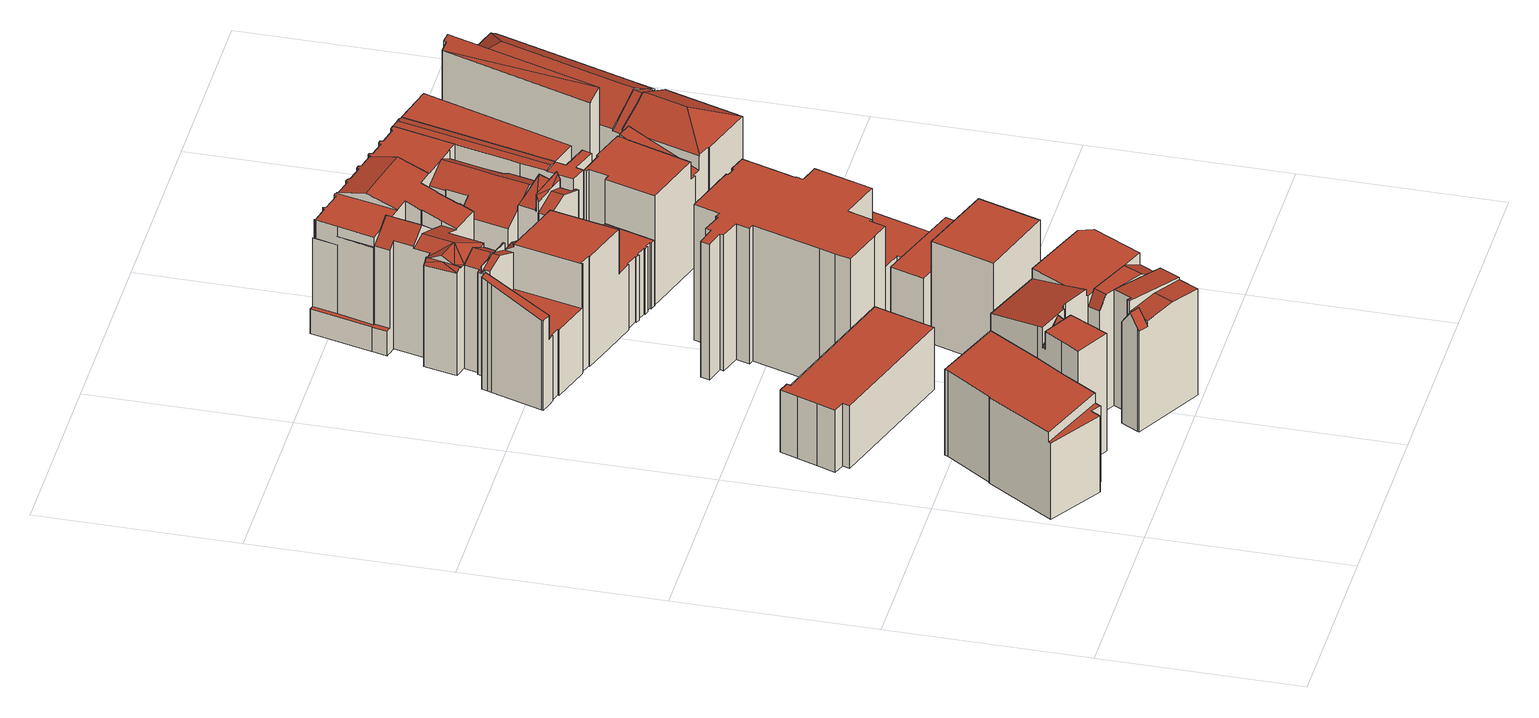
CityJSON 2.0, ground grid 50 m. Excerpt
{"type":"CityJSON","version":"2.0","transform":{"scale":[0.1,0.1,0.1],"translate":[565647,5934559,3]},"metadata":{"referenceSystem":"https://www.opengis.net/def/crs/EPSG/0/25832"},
"CityObjects":{
"building1":{"type":"Building","attributes":{"Gemeindeschluessel":"02000000","Geometrietyp2DReferenz":"3000","function":"31001_1120","roofType":"1000","measuredHeight":23.75,"storeysAboveGround":5},"geometry":[{"type":"MultiSurface","lod":"2","boundaries":[[[0,1,2,3]],[[3,2,4,5]],[[5,4,6,7]],[[8,9,10,11]],[[11,10,12,13]],[[13,12,14,15]],[[16,17,18,19]],[[19,18,20,21]],[[16,19,21,22,0,3,5,7,8,11,13,15]],[[16,15,14,23,24,17]],[[24,23,25,26]],[[9,8,7,6]],[[27,22,21,20]],[[0,22,27,26,25,1]],[[9,6,4,2,1,25,23,14,12,10]],[[27,20,18,17,24,26]]],"semantics":{"surfaces":[{"type":"WallSurface"},{"type":"GroundSurface"},{"type":"RoofSurface"}],"values":[0,0,0,0,0,0,0,0,1,0,0,0,0,0,2,2]}}]},
"building2":{"type":"Building","attributes":{"Gemeindeschluessel":"02000000","Geometrietyp2DReferenz":"3000","function":"31001_2010","roofType":"1000","measuredHeight":17.25,"storeysAboveGround":5},"geometry":[{"type":"MultiSurface","lod":"2","boundaries":[[[28,29,30,31]],[[31,30,32,33]],[[33,32,34,35]],[[35,34,36,37]],[[38,39,40,41]],[[41,40,42,43]],[[43,42,44,45]],[[45,44,46,47]],[[39,38,37,36]],[[29,28,47,46]],[[47,28,31,33,35,37,38,41,43,45]],[[29,46,44,42,40,39,36,34,32,30]]],"semantics":{"surfaces":[{"type":"WallSurface"},{"type":"GroundSurface"},{"type":"RoofSurface"}],"values":[0,0,0,0,0,0,0,0,0,0,1,2]}}]},
"building3":{"type":"Building","attributes":{"Gemeindeschluessel":"02000000","Geometrietyp2DReferenz":"3000","function":"31001_2010","roofType":"3100","measuredHeight":32.41,"storeysAboveGround":5},"geometry":[{"type":"MultiSurface","lod":"2","boundaries":[[[48,49,50,51,52,53]],[[50,54,55,56,51]],[[49,57,58,59,60,61,54]],[[62,63,64,65,66,67]],[[68,69,59,58]],[[70,53,52,71]],[[48,57,49]],[[54,61,55]],[[72,66,65,73]],[[73,65,64,74]],[[74,64,63,75]],[[76,70,71,77,78,72,73,74,75]],[[70,76,68,58,57,48,53]],[[62,67,60,59,69]],[[76,75,63,62,69,68]],[[72,78,60,67,66]],[[78,77,56,55,61,60]],[[49,54,50]],[[77,71,52,51,56]]],"semantics":{"surfaces":[{"type":"RoofSurface"},{"type":"WallSurface"},{"type":"GroundSurface"}],"values":[0,0,0,0,0,1,1,1,1,1,1,2,1,1,1,1,1,1,1]}}]},
"building4":{"type":"Building","attributes":{"Gemeindeschluessel":"02000000","Geometrietyp2DReferenz":"3000","function":"31001_2010","roofType":"1000","measuredHeight":33.99,"storeysAboveGround":5},"geometry":[{"type":"MultiSurface","lod":"2","boundaries":[[[79,80,81,82,83]],[[84,85,86,87,88]],[[86,89,87]],[[86,90,91,92,89]],[[85,93,90,86]],[[94,95,96,97,98]],[[99,100,101,102,103,104,105,106,107,96]],[[108,109,95,94]],[[110,111,99,109,108]],[[15,83,82,13]],[[88,81,80,84]],[[112,79,83,15]],[[11,113,114,8]],[[115,116,117,118]],[[118,117,119,120]],[[120,119,121,122]],[[91,123,124,92]],[[104,125,105]],[[104,103,126]],[[127,102,101,128]],[[111,100,99]],[[96,107,97]],[[75,110,108,94,98,129]],[[13,82,81,88,87,89,92,124,113,11]],[[75,129,130,115,118,120,122,131,112,15,13,11,8,127,128]],[[112,131,93,85,84,80,79]],[[131,122,121,123,91,90,93]],[[126,103,102,127,8,114]],[[116,115,130,106,105,125]],[[99,96,95,109]],[[75,128,101,100,111,110]],[[130,129,98,97,107,106]],[[116,125,104,126,114,113,124,123,121,119,117]]],"semantics":{"surfaces":[{"type":"RoofSurface"},{"type":"WallSurface"},{"type":"GroundSurface"}],"values":[0,0,0,0,0,0,0,0,0,1,1,1,1,1,1,1,1,1,1,1,1,1,1,1,2,1,1,1,1,1,1,1,0]}}]},
"building5":{"type":"Building","attributes":{"Gemeindeschluessel":"02000000","Geometrietyp2DReferenz":"3000","function":"31001_2010","roofType":"1000","measuredHeight":37.66,"storeysAboveGround":11},"geometry":[{"type":"MultiSurface","lod":"2","boundaries":[[[132,133,134,135,136,137,138,139,140,141,142,143,144,145,146,147,148,149,150,151,152,153,154,155,156,157,158,159,160,161,162,163,164]],[[165,166,167,168,169,170,171,172,173,174,175,176,177,178,179,180,181,182,183,184,185,186,187,188,189,190,191,192,193,194,195,196,197]],[[197,196,133,132]],[[196,195,134,133]],[[195,194,135,134]],[[194,193,136,135]],[[193,192,137,136]],[[192,191,138,137]],[[191,190,139,138]],[[190,189,140,139]],[[189,188,141,140]],[[188,187,142,141]],[[187,186,143,142]],[[186,185,144,143]],[[185,184,145,144]],[[184,183,146,145]],[[183,182,147,146]],[[182,181,148,147]],[[181,180,149,148]],[[180,179,150,149]],[[179,178,151,150]],[[178,177,152,151]],[[177,176,153,152]],[[176,175,154,153]],[[175,174,155,154]],[[174,173,156,155]],[[173,172,157,156]],[[172,171,158,157]],[[171,170,159,158]],[[170,169,160,159]],[[169,168,161,160]],[[168,167,162,161]],[[167,166,163,162]],[[166,165,164,163]],[[165,197,132,164]]],"semantics":{"surfaces":[{"type":"GroundSurface"},{"type":"RoofSurface"},{"type":"WallSurface"}],"values":[0,1,2,2,2,2,2,2,2,2,2,2,2,2,2,2,2,2,2,2,2,2,2,2,2,2,2,2,2,2,2,2,2,2,2]}}]},
"building6":{"type":"Building","attributes":{"Gemeindeschluessel":"02000000","Geometrietyp2DReferenz":"3000","function":"31001_2010","roofType":"1000","measuredHeight":28.36,"storeysAboveGround":6},"geometry":[{"type":"MultiSurface","lod":"2","boundaries":[[[198,199,200,201]],[[201,200,202,203]],[[203,202,204,205]],[[199,198,205,204]],[[205,198,201,203]],[[199,204,202,200]]],"semantics":{"surfaces":[{"type":"WallSurface"},{"type":"GroundSurface"},{"type":"RoofSurface"}],"values":[0,0,0,0,1,2]}}]},
"building7":{"type":"Building","attributes":{"Gemeindeschluessel":"02000000","Geometrietyp2DReferenz":"3000","function":"31001_2010","roofType":"1000","measuredHeight":20.6,"storeysAboveGround":5},"geometry":[{"type":"MultiSurface","lod":"2","boundaries":[[[206,207,208,209]],[[210,211,212,213]],[[212,209,208,213]],[[210,207,206,211]],[[212,211,206,209]],[[210,213,208,207]]],"semantics":{"surfaces":[{"type":"RoofSurface"},{"type":"GroundSurface"},{"type":"WallSurface"}],"values":[0,1,2,2,2,2]}}]},
"building8":{"type":"Building","attributes":{"name":"Euro-Business-College","Gemeindeschluessel":"02000000","Geometrietyp2DReferenz":"3000","function":"31001_2010","roofType":"3100","measuredHeight":34.78,"storeysAboveGround":5},"geometry":[{"type":"MultiSurface","lod":"2","boundaries":[[[214,215,216,217,218,219,220]],[[221,222,223,224,225,226,227]],[[225,228,229,230,231,232,233,234,235,236]],[[237,238,239]],[[234,240,241,242,243,244,245]],[[246,247,238]],[[237,248,246,238]],[[246,249,250,251,247]],[[252,253,229,224,223]],[[254,255,256]],[[232,257,258,259,260,241,240]],[[261,262,263,264,265,266,267,268,269,270,271,272,273,274,275,276]],[[277,278,279]],[[280,253,281]],[[282,280,281]],[[283,284,285,286,287,288]],[[289,290,291]],[[289,292,293,294,290]],[[295,296,297,298,299]],[[297,300,298]],[[297,301,302,303,304,305,300]],[[306,307,308,309,284,283]],[[310,292,289]],[[296,301,297]],[[311,312,313,314]],[[315,316,317,318]],[[319,320,321,322,323]],[[324,220,219,325]],[[325,219,218,326]],[[326,218,217,327]],[[327,217,216,328]],[[329,215,214,330]],[[331,332,333,334]],[[335,336,337,338]],[[238,339,239]],[[340,221,227,341]],[[245,235,234]],[[232,231,257]],[[253,230,229]],[[225,236,226]],[[342,244,243,343]],[[250,344,251]],[[345,254,256,346]],[[347,273,272,348]],[[348,272,271,349]],[[349,271,270,350]],[[350,270,269,351]],[[351,269,268,352]],[[352,268,267,353]],[[261,276,354]],[[355,356,357,358]],[[358,357,359,360]],[[360,359,361,362]],[[363,364,365,366]],[[259,367,260]],[[368,279,278,369]],[[313,370,371,314]],[[372,253,280,373]],[[373,280,282,374]],[[375,288,376,377,378]],[[379,380,381,382]],[[382,381,383,384]],[[384,383,385,386]],[[386,385,387,388]],[[388,387,389,390]],[[390,389,391,392]],[[392,391,393,394]],[[395,396,397,398]],[[398,397,399,400]],[[400,399,401,402]],[[402,401,403,404]],[[404,403,405,406]],[[406,405,407,408]],[[408,407,409,410]],[[411,375,288,287,412]],[[299,294,293,295]],[[413,305,304]],[[322,307,306,414,323]],[[315,415,416,316]],[[417,418,419,420]],[[420,419,421,422]],[[422,421,423,424]],[[424,423,425,426]],[[426,425,427,428]],[[428,427,429,430]],[[430,429,431,432]],[[432,431,433,434]],[[434,433,435,436]],[[437,438,439]],[[323,414,440,319]],[[441,442,443,444]],[[444,443,445,446]],[[446,445,447,448]],[[449,450,451,452]],[[453,454,455,456]],[[457,458,459,460]],[[461,462,463,464]],[[311,465,466,312]],[[317,467,468,318]],[[469,470,471,472]],[[473,474,475,476]],[[477,478,476,479]],[[480,481,482,483]],[[484,321,320,485]],[[486,487,488,489]],[[490,491,492,493]],[[494,413,304,495,496,497,498,499,500,416,415,501,502,503,504,505,473,476,478]],[[302,506,507,508,488,487,509,510,511,512,513,514,437,439,499,498,497,496,495]],[[515,516,517,518,519,520,521,522,523,524,525]],[[526,527,394,393,378,377,528,356,355]],[[529,530,531,532,533,534,438,437,514,513,512]],[[292,310,309,308,535,536,537,538,539,540,541,542,507,506,302,301,296,295,293]],[[286,285,291,290,294,299,298,300,305,413,543,544,545,546,547,548,549]],[[550,551,552,344,250,249,515,525,553,554,555,556,557,558,559]],[[373,374,560,411,412,561,562,563,564,477,479,565,363,366,455,454,566,372]],[[493,567,533,532,531,530,529,568,569,570,486,489,571,542,541,540,539,538,537,536,535,572,484,485,573,574,575,480,483,576,441,444,446,448,577,379,382,384,386,388,390,392,394,527,526,355,358,360,362,578,335,338,579,331,334,580,324,325,326,327,328,581,582,583,584,585,340,341,586,587,342,343,588,589,590,591,592,593,594,558,557,556,555,554,553,525,524,523,522,521,595,596,449,452,597,598,599,600,347,348,349,350,351,352,353,601,602,603,395,398,400,402,404,406,408,410,604,605,417,420,422,424,426,428,430,432,434,436,606,490],[607,608,469,472,609,610,611,612,613,614],[615,616,617,618,619,620,621,549,548,547,546,545,544,543],[622,623,624,625,626,627,628,461,464],[629,630,631,632,633,634,453,456]],[[635,260,367,636,637,246,248,638]],[[639,640,345,346,368,369,641,642,451,450]],[[361,359,357,356,528,377,376,643,644,645,646]],[[637,365,364,457,460,647,648,649,650,246]],[[466,465,463,462,459,458,475,474,471,470,468,467,651,652,653,654,655,656]],[[654,653,652,657,658,409,407,405,403,401,399,397,396,659,660,661,655]],[[393,391,389,387,385,383,381,380,662,447,445,443,442,663,482,481,664,665,440,414,666,375,378]],[[591,590,589,248,237,239,339,667,592]],[[227,226,236,235,245,244,342,587,586,341]],[[243,242,638,248,589,588,343]],[[596,595,521,520,668,640,639,450,449]],[[644,643,376,288,375,411,560,374,282,281,645]],[[630,629,456,455,366,365,637,636,631]],[[626,625,624,669,670,648]],[[647,460,459,462,461,628,627,626,648]],[[623,622,464,463,465,311,314,371,669,624]],[[658,657,671,418,417,605,604,410,409]],[[286,549,621,620,619,562,561,412,287]],[[616,615,543,413,494,478,477,564,617]],[[474,473,505,504,611,610,609,472,471]],[[504,503,502,501,614,613,612,611]],[[608,607,614,501,415,315,318,468,470,469]],[[486,570,569,510,509,487]],[[565,479,476,475,458,457,364,363]],[[619,618,617,564,563,562]],[[451,642,641,598,597,452]],[[511,510,569,568,529,512]],[[571,489,488,508,507,542]],[[576,483,482,663,442,441]],[[664,481,480,575,574,665]],[[574,573,485,320,319,440,665]],[[567,493,492,672,534,533]],[[673,491,490,606,436,435]],[[499,439,674,500]],[[307,322,321,484,572,535,308]],[[316,416,500,675,651,467,317]],[[651,675,676,671,657,652]],[[303,302,495,304]],[[284,309,310,289,291,285]],[[666,414,306,283,288,375]],[[577,448,447,662,380,379]],[[659,396,395,603,602,660]],[[656,655,661,266,265,264]],[[599,598,641,369,278]],[[646,645,281,253,252,677,678]],[[312,466,656,264,263,370,313]],[[266,661,660,602,601,353,267]],[[273,347,600,599,278,277,274]],[[257,566,454,453,634,633,258]],[[633,632,631,636,367,259,258]],[[649,648,679,518,517]],[[256,255,275,274,277,279,368,346]],[[680,263,262,261]],[[668,354,276,275,255,254,345,640]],[[247,251,681,238]],[[233,232,240,234]],[[241,260,635,638,242]],[[253,372,566,257,231,230]],[[682,677,252,223,222,683]],[[224,229,228,225]],[[684,685,559,558,594,593]],[[667,684,593,592]],[[578,362,361,646,678,336,335]],[[686,683,222,221,340,585,584]],[[579,338,337,687,332,331]],[[688,686,584,583,582,689]],[[580,334,333,330,214,220,324]],[[215,329,689,582,581,328,216]],[[500,674,439,438,534,672,492,491,673,435,433,431,429,427,425,423,421,419,418,671,676,675]],[[648,670,669,371,370,263,680,690,679]],[[520,519,518,679,690,680,261,354,668]],[[246,650,649,517,516,515,249]],[[681,251,344,552,551]],[[681,551,550,559,685,684,667]],[[339,238,681,667]],[[333,332,687,337,336,678,677,682,683,686,688,689,329,330]]],"semantics":{"surfaces":[{"type":"RoofSurface"},{"type":"WallSurface"},{"type":"GroundSurface"}],"values":[0,0,0,0,0,0,0,0,0,0,0,0,0,0,0,0,0,0,0,0,0,0,0,0,0,0,0,1,1,1,1,1,1,1,1,1,1,1,1,1,1,1,1,1,1,1,1,1,1,1,1,1,1,1,1,1,1,1,1,1,1,1,1,1,1,1,1,1,1,1,1,1,1,1,1,1,1,1,1,1,1,1,1,1,1,1,1,1,1,1,1,1,1,1,1,1,1,1,1,1,1,1,1,1,1,1,0,0,1,1,1,1,1,1,0,2,0,0,0,0,0,0,0,1,1,1,1,1,1,1,1,1,1,1,1,1,1,1,1,1,1,1,1,1,1,1,1,1,1,1,1,1,1,1,1,1,1,1,1,1,1,1,1,1,1,1,1,1,1,1,1,1,1,1,1,1,1,1,1,1,1,1,1,1,0,0,0,0,0,0,0,0]}}]},
"building9":{"type":"Building","attributes":{"Gemeindeschluessel":"02000000","Geometrietyp2DReferenz":"3000","function":"31001_3210","roofType":"1000","measuredHeight":14.34,"storeysAboveGround":3},"geometry":[{"type":"MultiSurface","lod":"2","boundaries":[[[691,692,693,694]],[[695,696,697,698]],[[698,697,699,700]],[[701,702,703,704]],[[704,703,705,706]],[[706,705,696,695]],[[707,699,697,696,705,703,702,708,709,693,692]],[[701,704,706,695,698,700,710,691,694,711,712]],[[701,712,708,702]],[[710,700,699,707]],[[691,710,707,692]],[[712,711,709,708]],[[711,694,693,709]]],"semantics":{"surfaces":[{"type":"WallSurface"},{"type":"RoofSurface"},{"type":"GroundSurface"}],"values":[0,0,0,0,0,0,1,2,0,0,0,0,0]}}]},
"building10":{"type":"Building","attributes":{"Gemeindeschluessel":"02000000","Geometrietyp2DReferenz":"3000","function":"31001_3020","roofType":"3200","measuredHeight":38.87,"storeysAboveGround":7},"geometry":[{"type":"MultiSurface","lod":"2","boundaries":[[[713,714,715,716,717,718,719,720,721]],[[722,723,724,714,713]],[[725,726,727,728]],[[714,724,715]],[[729,730,731,732,733,734,735,736]],[[737,738,739,740,741]],[[742,743,744,745]],[[746,747,748,743,742]],[[749,750,751,752,753,754,755,756,757]],[[758,759,760,761,762,752,751]],[[763,764,765,766,767,768]],[[769,770,771,772,773,774]],[[775,776,777,778,779,772]],[[780,781,782,783,784,785,786,787]],[[788,789,790,791]],[[771,792,793,772]],[[772,793,794,775]],[[779,795,796,793,772]],[[772,793,796,797,773]],[[798,722,799,800]],[[801,717,716,802]],[[735,803,736]],[[722,728,727,723]],[[804,726,725,805]],[[735,734,806]],[[787,806,734,733,807,780]],[[807,733,732]],[[808,730,729,809]],[[731,810,732]],[[811,739,738,812]],[[812,738,737,813]],[[814,745,744,815]],[[780,807,816,817,781]],[[817,816,818]],[[819,820,821]],[[822,748,747,823]],[[824,746,742,825]],[[761,826,762]],[[827,828,829,830]],[[830,829,831,832]],[[832,831,833,834]],[[834,833,835,836]],[[837,760,759,838]],[[839,767,766,840]],[[840,766,765,841]],[[842,843,844,845]],[[846,770,769,847]],[[847,769,774,848]],[[800,799,849,850]],[[778,851,795,779]],[[775,794,852,776]],[[786,853,806,787]],[[854,785,784,855]],[[855,784,783,856]],[[781,817,857,782]],[[783,782,857,821,820,858,859,860,861,862,863,856]],[[715,724,723,727,726,804,815,744,743,748,822,864,865,866,867,868,869,802,716]],[[774,773,797,870,871,872,721,720,719,873,874,875,876,877,878,848]],[[830,832,834,836,879,880,837,838,881,882,811,812,813,883,884,808,809,885,886,887,842,845,888,788,791,889,846,847,848,878,877,876,875,874,873,890,801,802,869,868,867,866,865,864,822,823,891,892,839,840,841,893,894,827],[895,896,897,898,899,900,901,902,903,904,854,855,856,863,862,861,860]],[[905,906,803,735,806,853,852,794,793,792,790,789,907,844,843]],[[796,795,851,849,799,722,908,872,871,870,797]],[[850,909,910,911,814,815,804,805,798,800]],[[887,886,885,809,729,736,803,906,905,843,842]],[[805,725,728,722,713,721,872,908,722,798]],[[896,895,860,859,825,742,745,814,911,897]],[[884,883,813,737,741,810,731,730,808]],[[912,913,914,758,751,750,749]],[[746,824,768,767,839,892,891,823,747]],[[811,882,881,838,759,758,914,915,739]],[[837,880,879,836,835,916,826,761,760]],[[764,917,828,827,894,893,841,765]],[[778,777,902,901,900,850,849,851]],[[853,786,785,854,904,903,902,777,776,852]],[[899,909,850,900]],[[752,762,918,753]],[[754,753,919,755]],[[920,749,757,818]],[[756,755,921,819]],[[899,898,897,911,910,909]],[[719,718,717,801,890,873]],[[889,791,790,792,771,770,846]],[[907,789,788,888,845,844]],[[753,918,762,826,916,835,833,831,829,828,917,764,763,922,919]],[[739,915,914,913,912,923,740]],[[819,921,755,919,922,763,768,824,825,859,858,820]],[[817,818,757,756,819,821,857]],[[741,740,923,912,749,920,818,816,807,732,810]]],"semantics":{"surfaces":[{"type":"RoofSurface"},{"type":"WallSurface"},{"type":"GroundSurface"}],"values":[0,0,0,0,0,0,0,0,0,0,0,0,0,0,1,1,1,1,1,1,1,1,1,1,1,1,1,1,1,1,1,1,1,1,1,1,1,1,1,1,1,1,1,1,1,1,1,1,1,1,1,1,1,1,1,1,1,1,2,0,0,0,1,1,1,1,1,1,1,1,1,1,1,1,1,1,1,1,1,1,1,1,0,0,0,0,0]}}]}
},
"vertices":[
[113,392,20],[113,392,258],[115,391,258],[115,391,20],[194,508,258],[194,508,20],[199,517,258],[199,517,20],[374,450,20],[374,450,258],[292,322,258],[292,322,20],[245,253,258],[245,253,20],[215,207,258],[215,207,20],[175,145,20],[175,145,231],[151,161,231],[151,161,20],[136,137,231],[136,137,20],[3,221,20],[185,160,258],[185,160,231],[7,227,258],[7,227,231],[3,221,231],
[90,792,20],[90,792,193],[107,840,193],[107,840,20],[123,885,193],[123,885,20],[150,876,193],[150,876,20],[147,866,193],[147,866,20],[499,752,20],[499,752,193],[449,601,193],[449,601,20],[96,716,193],[96,716,20],[102,734,193],[102,734,20],[72,744,193],[72,744,20],
[415,91,300],[420,100,315],[428,115,340],[403,129,340],[392,109,307],[390,105,300],[436,130,315],[441,140,300],[417,153,300],[415,91,315],[491,50,323],[517,99,323],[442,140,315],[441,140,315],[593,59,321],[620,110,321],[482,186,342],[457,140,342],[446,147,344],[442,140,344],[566,9,315],[593,59,315],[390,105,20],[392,109,20],[446,147,20],[457,140,20],[482,186,20],[620,110,20],[566,9,20],[417,153,20],[442,140,20],
[300,160,346],[353,257,346],[276,299,346],[245,253,346],[215,207,346],[353,257,296],[355,259,318],[327,281,360],[276,299,298],[276,299,296],[281,306,298],[362,272,319],[364,275,296],[281,306,296],[361,270,319],[459,199,341],[477,231,341],[472,233,334],[454,240,305],[439,210,308],[595,186,334],[650,165,334],[718,289,334],[705,324,334],[532,390,334],[484,301,334],[453,244,334],[455,242,334],[454,240,334],[565,141,336],[590,188,336],[620,110,302],[650,165,302],[300,160,20],[292,322,347],[374,450,306],[389,279,20],[389,279,349],[381,282,349],[381,282,20],[373,281,350],[373,281,20],[366,277,352],[366,277,20],[364,275,353],[281,306,353],[453,244,352],[532,390,306],[705,324,20],[718,289,20],[439,210,20],[455,242,20],[361,270,20],
[677,1131,11],[686,1128,11],[688,1133,11],[731,1119,11],[687,983,11],[689,982,11],[684,964,11],[732,949,11],[685,802,11],[583,835,11],[577,816,11],[564,775,11],[556,778,11],[543,738,11],[499,752,11],[397,785,11],[410,824,11],[423,864,11],[478,1034,11],[464,1038,11],[475,1072,11],[424,1089,11],[427,1099,11],[381,1112,11],[388,1135,11],[435,1122,11],[440,1136,11],[490,1118,11],[492,1124,11],[507,1119,11],[528,1184,11],[664,1140,11],[662,1136,11],[662,1136,388],[664,1140,388],[528,1184,388],[507,1119,388],[492,1124,388],[490,1118,388],[440,1136,388],[435,1122,388],[388,1135,388],[381,1112,388],[427,1099,388],[424,1089,388],[475,1072,388],[464,1038,388],[478,1034,388],[423,864,388],[410,824,388],[397,785,388],[499,752,388],[543,738,388],[556,778,388],[564,775,388],[577,816,388],[583,835,388],[685,802,388],[732,949,388],[684,964,388],[689,982,388],[687,983,388],[731,1119,388],[688,1133,388],[686,1128,388],[677,1131,388],
[625,650,21],[625,650,305],[818,584,305],[818,584,21],[766,427,305],[766,427,21],[572,490,305],[572,490,21],
[818,584,221],[845,668,221],[623,744,221],[595,660,221],[845,668,15],[818,584,15],[595,660,15],[623,744,15],
[205,1448,255],[250,1608,318],[232,1613,318],[227,1597,311],[223,1587,307],[181,1459,256],[180,1456,255],[289,1619,297],[286,1605,297],[327,1592,316],[331,1612,316],[315,1616,309],[284,1625,294],[283,1621,294],[331,1612,309],[348,1608,309],[389,1596,309],[390,1600,309],[347,1610,309],[332,1614,309],[316,1618,309],[285,1626,309],[284,1625,309],[302,1672,294],[288,1690,301],[285,1676,294],[332,1614,318],[342,1660,318],[303,1670,294],[294,1633,294],[287,1635,289],[285,1626,289],[353,1706,317],[295,1721,317],[303,1671,294],[313,1758,297],[304,1760,297],[302,1751,301],[384,1574,289],[389,1596,289],[334,1889,288],[356,1982,288],[330,1890,288],[390,1600,282],[383,1602,286],[395,1647,286],[382,1650,293],[363,1882,315],[392,1876,315],[422,1869,315],[451,1862,315],[469,1940,315],[486,2014,315],[485,2017,315],[478,2018,315],[473,2012,315],[426,2024,315],[423,2031,315],[416,2026,315],[373,2036,315],[372,2039,315],[356,1982,315],[334,1889,315],[372,2039,264],[370,2043,264],[356,1982,264],[425,1587,289],[384,1574,304],[419,1563,304],[598,1505,316],[606,1538,316],[548,1554,294],[548,1553,294],[546,1554,293],[539,1524,293],[606,1538,323],[549,1559,341],[548,1554,323],[648,1533,336],[649,1535,342],[549,1560,342],[649,1535,294],[651,1542,312],[613,1568,354],[550,1561,296],[549,1560,294],[561,1604,297],[658,1574,312],[660,1581,294],[618,1591,294],[577,1602,294],[561,1606,294],[657,1486,293],[659,1493,293],[640,1499,300],[647,1527,300],[647,1527,323],[480,1813,74],[490,1853,74],[451,1862,74],[441,1822,74],[600,1786,74],[610,1826,74],[570,1835,74],[560,1795,74],[686,1476,74],[689,1485,74],[668,1491,74],[659,1493,74],[657,1486,74],[180,1456,6],[181,1459,6],[223,1587,6],[227,1597,6],[232,1613,6],[250,1608,188],[205,1448,188],[223,1446,6],[223,1446,188],[222,1443,188],[222,1443,6],[248,1434,6],[248,1434,188],[249,1438,188],[249,1438,6],[285,1676,301],[289,1619,6],[283,1621,6],[287,1635,6],[294,1633,6],[304,1760,301],[334,1889,74],[330,1890,74],[373,2036,6],[416,2026,6],[423,2031,6],[426,2024,6],[473,2012,6],[478,2018,6],[485,2017,6],[334,1889,291],[377,1393,6],[377,1393,311],[378,1396,311],[378,1396,6],[348,1406,311],[348,1406,6],[347,1402,311],[347,1402,6],[421,1735,74],[421,1735,293],[401,1648,293],[401,1648,74],[395,1647,293],[356,1982,74],[370,2043,74],[451,1862,291],[441,1822,291],[389,1596,74],[425,1587,74],[419,1563,74],[539,1524,188],[539,1524,311],[499,1353,311],[499,1353,188],[610,1318,6],[610,1318,188],[611,1321,188],[611,1321,6],[584,1330,188],[584,1330,6],[583,1326,188],[583,1326,6],[573,1330,188],[573,1330,6],[574,1333,188],[574,1333,6],[542,1343,188],[542,1343,6],[541,1340,188],[541,1340,6],[531,1999,6],[531,1999,318],[537,2005,316],[537,2005,6],[545,2003,316],[545,2003,6],[549,1995,318],[549,1995,6],[589,1986,318],[589,1986,6],[595,1992,316],[595,1992,6],[602,1991,316],[602,1991,6],[605,1982,318],[605,1982,6],[539,1524,74],[546,1554,74],[561,1606,284],[657,1486,188],[600,1786,282],[610,1826,282],[647,1972,6],[647,1972,315],[654,1979,315],[654,1979,6],[659,1978,315],[659,1978,6],[661,1970,315],[661,1970,6],[700,1961,315],[700,1961,6],[705,1967,315],[705,1967,6],[713,1966,315],[713,1966,6],[715,1958,315],[715,1958,6],[760,1948,315],[760,1948,6],[766,1953,315],[766,1953,6],[714,1802,292],[714,1802,315],[676,1811,315],[686,1476,188],[634,1310,6],[634,1310,188],[635,1313,188],[635,1313,6],[622,1318,188],[622,1318,6],[620,1314,188],[620,1314,6],[311,1853,6],[311,1853,74],[320,1891,74],[320,1891,6],[428,1590,6],[428,1590,74],[441,1638,74],[441,1638,6],[459,1725,278],[459,1725,280],[468,1763,290],[468,1763,278],[469,1763,6],[469,1763,290],[481,1813,304],[481,1813,6],[480,1813,304],[490,1853,316],[570,1835,316],[560,1795,304],[558,1795,6],[558,1795,304],[545,1740,289],[545,1740,6],[547,1739,258],[547,1739,289],[538,1704,279],[538,1704,258],[517,1618,74],[517,1618,258],[538,1704,74],[688,1431,6],[688,1431,188],[648,1305,188],[648,1305,6],[668,1491,6],[689,1485,6],[703,1634,6],[703,1634,276],[690,1578,276],[690,1578,6],[779,1951,6],[779,1951,315],[742,1797,315],[742,1797,6],[558,1607,282],[618,1591,318],[638,1677,318],[649,1722,318],[660,1771,318],[670,1812,318],[664,1813,315],[603,1785,284],[603,1784,284],[591,1735,284],[590,1729,284],[587,1730,282],[660,1581,293],[661,1585,293],[680,1580,282],[709,1658,276],[710,1661,276],[699,1664,282],[683,1668,292],[693,1712,292],[704,1761,292],[322,1755,301],[323,1762,301],[331,1796,301],[331,1796,306],[343,1845,306],[343,1846,306],[343,1846,6],[343,1845,6],[331,1796,6],[323,1762,6],[322,1755,6],[456,1367,6],[499,1353,6],[456,1367,311],[683,1668,6],[693,1712,6],[704,1761,6],[714,1802,6],[714,1803,6],[714,1803,315],[640,1499,6],[647,1527,6],[648,1533,6],[649,1535,6],[651,1542,6],[658,1574,6],[660,1581,6],[661,1585,6],[561,1606,6],[561,1604,6],[550,1561,6],[549,1560,6],[549,1559,6],[548,1554,6],[548,1553,6],[294,1762,290],[296,1762,291],[299,1761,295],[313,1758,6],[304,1760,6],[299,1761,6],[296,1762,6],[294,1762,6],[290,1763,6],[290,1763,286],[497,1537,74],[504,1564,74],[502,1565,74],[504,1571,74],[516,1618,74],[459,1725,74],[390,1600,74],[731,1799,6],[699,1664,6],[710,1661,6],[709,1658,6],[680,1580,6],[659,1493,6],[686,1476,6],[674,1435,6],[677,1434,6],[647,1306,6],[618,1315,6],[344,1403,6],[231,1443,6],[205,1448,6],[250,1608,6],[254,1607,6],[268,1603,6],[284,1599,6],[286,1605,6],[284,1625,6],[285,1626,6],[303,1670,6],[303,1671,6],[302,1672,6],[285,1676,6],[271,1679,6],[271,1680,6],[272,1686,6],[325,1850,6],[319,1852,6],[320,1892,6],[358,2045,6],[370,2043,6],[372,2039,6],[486,2014,6],[489,2009,6],[526,2000,6],[606,1982,6],[644,1973,6],[767,1953,6],[600,1786,6],[560,1795,6],[547,1739,6],[587,1730,6],[590,1729,6],[591,1735,6],[603,1784,6],[603,1785,6],[558,1607,6],[517,1618,6],[516,1618,6],[504,1571,6],[502,1565,6],[504,1564,6],[546,1554,6],[480,1813,6],[441,1822,6],[436,1824,6],[435,1823,6],[424,1774,6],[430,1772,6],[468,1763,6],[401,1648,6],[398,1649,6],[395,1650,6],[395,1647,6],[383,1602,6],[390,1600,6],[342,1660,293],[395,1650,295],[398,1649,295],[303,1670,293],[319,1852,74],[325,1850,74],[358,2045,74],[320,1892,74],[497,1537,311],[419,1563,311],[384,1574,311],[344,1403,311],[430,1772,293],[424,1774,296],[372,1786,317],[364,1751,317],[610,1826,316],[628,1904,338],[589,1913,338],[509,1931,338],[469,1940,338],[451,1862,316],[644,1973,318],[606,1982,318],[526,2000,318],[489,2009,318],[486,2014,317],[618,1315,188],[647,1306,188],[677,1434,188],[674,1435,188],[598,1505,188],[271,1679,290],[325,1850,291],[436,1824,296],[435,1823,296],[644,1973,315],[731,1799,315],[767,1953,315],[670,1812,315],[610,1826,315],[628,1904,315],[384,1574,188],[344,1403,188],[372,1786,340],[392,1876,340],[295,1721,301],[327,1592,188],[286,1605,188],[271,1680,290],[272,1686,290],[284,1599,188],[231,1443,188],[268,1603,188],[254,1607,188],[383,1835,340],
[678,781,22],[678,781,165],[685,802,165],[685,802,22],[731,707,22],[731,707,165],[736,722,165],[736,722,22],[745,749,165],[745,749,22],[859,709,22],[859,709,165],[851,684,165],[851,684,22],[845,668,165],[845,668,22],[748,759,165],[924,907,165],[738,966,165],[748,759,22],[738,966,22],[924,907,22],
[707,1562,317],[798,1939,317],[793,1947,316],[779,1951,313],[742,1797,313],[710,1661,313],[703,1634,313],[690,1578,313],[687,1568,313],[729,1556,312],[821,1940,312],[807,1944,316],[798,1536,313],[925,1913,313],[821,1940,313],[729,1556,313],[818,1250,261],[819,1253,262],[841,1246,262],[884,1378,302],[900,1426,317],[862,1438,317],[855,1418,311],[800,1256,261],[879,1233,304],[878,1230,303],[1017,1185,303],[957,1302,351],[844,1245,304],[925,1501,396],[1015,1891,376],[1014,1891,376],[887,1513,376],[1052,1887,396],[1036,1893,387],[1034,1886,387],[991,1414,349],[994,1413,348],[1048,1394,318],[1056,1418,318],[1043,1422,325],[1002,1436,348],[998,1438,350],[997,1438,351],[989,1415,351],[1082,1383,289],[1085,1392,289],[1081,1393,292],[1086,1408,292],[1063,1416,312],[1113,1774,353],[1203,1822,308],[1167,1834,307],[1156,1837,307],[1161,1852,298],[1053,1887,295],[689,1485,89],[704,1481,89],[710,1479,89],[712,1487,89],[671,1501,89],[668,1491,89],[775,1467,89],[777,1472,89],[777,1473,89],[781,1484,89],[717,1506,89],[900,1426,89],[906,1442,89],[905,1443,89],[905,1442,89],[897,1445,89],[885,1436,89],[863,1443,89],[862,1438,89],[703,1426,8],[703,1426,311],[718,1476,311],[718,1476,8],[710,1479,311],[712,1487,311],[775,1467,311],[717,1506,312],[712,1487,312],[671,1501,312],[729,1556,89],[722,1530,312],[722,1530,89],[742,1797,8],[779,1951,8],[800,1256,311],[925,1913,89],[798,1536,89],[862,1438,311],[900,1426,302],[819,1253,8],[818,1250,8],[841,1246,302],[1017,1185,8],[878,1230,8],[879,1233,8],[887,1513,89],[1014,1891,89],[906,1442,302],[906,1442,288],[974,1419,340],[978,1444,337],[913,1466,294],[913,1466,288],[1034,1886,8],[1036,1893,8],[1052,1887,294],[925,1501,294],[1086,1408,297],[1224,1815,8],[1224,1815,294],[1219,1800,294],[1219,1800,8],[1211,1774,294],[1211,1774,8],[1104,1450,294],[1104,1450,8],[1100,1451,297],[1100,1451,8],[1081,1393,8],[1085,1392,8],[1161,1852,8],[1156,1837,8],[1167,1834,8],[648,1305,8],[648,1305,311],[688,1431,311],[688,1431,8],[704,1481,8],[689,1485,8],[668,1491,8],[789,1508,312],[789,1508,89],[781,1484,312],[777,1472,311],[863,1443,311],[885,1436,8],[897,1445,8],[905,1442,8],[905,1443,288],[924,1500,294],[925,1500,294],[925,1500,8],[924,1500,8],[913,1466,8],[905,1443,8],[1015,1891,8],[1014,1891,8],[925,1913,8],[821,1940,8],[807,1944,8],[793,1947,8],[675,1520,312],[681,1544,312],[687,1568,312],[703,1634,8],[690,1578,8],[687,1568,8],[681,1544,8],[675,1520,8],[671,1501,8],[1100,1449,8],[1086,1408,8],[1082,1383,8],[1077,1368,8],[844,1245,8],[841,1246,8],[800,1256,8],[714,1284,8],[667,1299,8],[698,1428,8],[710,1479,8],[710,1661,8],[1052,1887,8],[1053,1887,8],[1203,1822,8],[1207,1820,8],[925,1501,8],[887,1513,8],[886,1513,8],[885,1511,8],[875,1479,8],[789,1508,8],[781,1484,8],[777,1473,8],[777,1472,8],[863,1443,8],[667,1299,311],[714,1284,311],[698,1428,311],[707,1562,312],[875,1479,89],[885,1511,89],[886,1513,89],[994,1413,351],[1048,1394,321],[1082,1383,303],[1077,1368,303],[1100,1449,297],[1207,1820,306],[1056,1418,317],[1002,1436,353],[989,1415,348],[997,1438,349],[1014,1474,353],[989,1397,351]
]}
